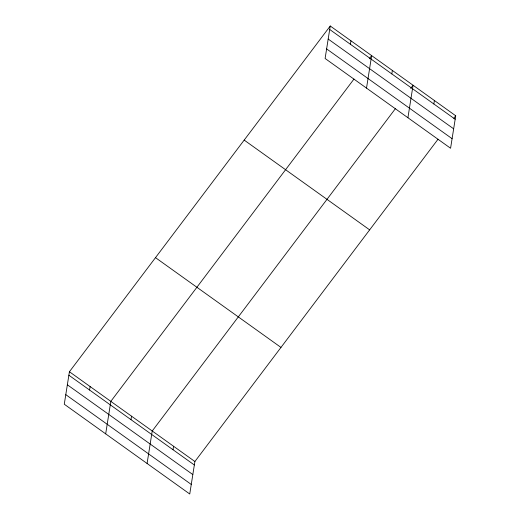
<?xml version="1.0" encoding="UTF-8"?>
<svg xmlns="http://www.w3.org/2000/svg" width="520" height="520" viewBox="0 0 520 520"><rect width="100%" height="100%" fill="white"/><g stroke="black" fill="none" stroke-linecap="round" stroke-linejoin="round"><path stroke-width="0.78" d="M330.252 26L325.104 58.48L450.58 148.252L455.728 115.772L330.252 26L69.42 371.748L64.272 404.228L189.748 494L194.896 461.519L438.035 139.224M89.57 390.032L90.123 386.555M105.684 433.856L110.825 401.369L353.964 79.079M130.982 419.66L131.528 416.182M147.089 463.476L152.23 430.996L395.369 108.7M173.011 449.728L173.563 446.257M350.402 44.285L350.954 40.813M366.516 88.108L371.657 55.627L369.265 58.793M391.813 73.912L392.36 70.434M407.921 117.734L413.062 85.248L410.676 88.419M433.843 103.987L434.395 100.51M453.81 118.306L455.728 115.772M329.7 29.471L455.175 119.242M328.185 39.046L453.661 128.817M326.625 48.913L452.094 138.684M244.179 140.095L369.649 229.866M155.493 257.647L280.969 347.418M69.42 371.748L194.896 461.519M68.868 375.219L194.344 464.99M67.353 384.793L192.829 474.565M65.793 394.654L191.263 484.425"/></g></svg>
